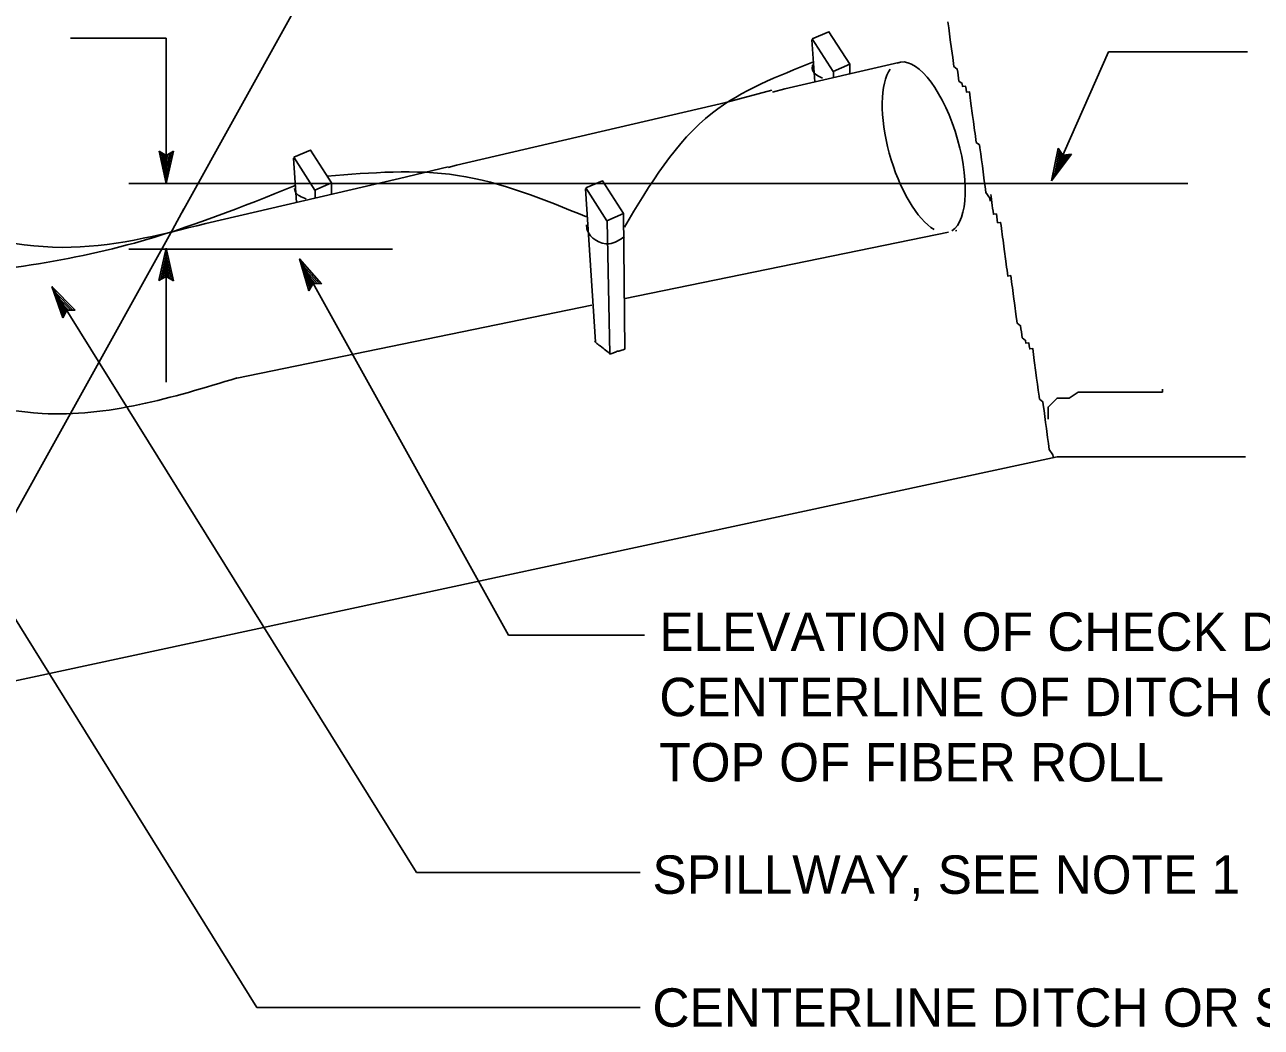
# Model space of a CAD drawing. Extents: x -894 to 866, y -472 to 714.
# Drawn here: x -391.5 to -165.9, y -112 to 70.8 of the extents above; entities that cross this region are included whole.
import ezdxf

# ---------------------------------------------------------------- set-up
doc = ezdxf.new("R2010")
doc.units = 0
for name, color, linetype in [('rd_PROFILE-OG', 7, 'Continuous'), ('temp_CONSTRUCTION', 7, 'Continuous'), ('temp_CONSTRUCTION-anno', 7, 'Continuous')]:
    doc.layers.add(name, color=color, linetype=linetype)

msp = doc.modelspace()

# ---------------------------------------------------------------- linework, layer by layer
at = {"layer": 'rd_PROFILE-OG'}
msp.add_line((-203.14, -7.96), (-168.84, -7.96), dxfattribs=at)
for points in [[(-215.39, 38.67), (-215.47, 39.21), (-216.15, 40.22), (-216.3, 41.31), (-216.45, 42.4), (-216.66, 44.03), (-216.81, 45.11), (-216.95, 46.2), (-217.03, 46.74), (-217.1, 47.28), (-217.24, 48.37), (-217.32, 48.91), (-217.93, 49.38), (-218.01, 49.93), (-218.15, 51.01), (-218.22, 51.56), (-218.3, 52.1), (-218.44, 53.19), (-218.59, 54.27), (-218.88, 56.45), (-218.95, 56.99), (-219.02, 57.53), (-219.1, 58.07), (-219.17, 58.62), (-219.71, 58.54), (-219.79, 59.09), (-219.86, 59.63), (-220.4, 59.56), (-220.47, 60.1), (-221.09, 60.57), (-221.16, 61.12), (-221.24, 61.66), (-221.31, 62.2), (-221.38, 62.74), (-222, 63.21), (-222.22, 64.84), (-222.43, 66.47), (-222.65, 68.1), (-222.72, 68.65), (-222.8, 69.19), (-222.87, 69.73), (-222.94, 70.28), (-223.09, 71.36)], [(-203.86, -8.15), (-203.93, -7.61), (-204.62, -6.6), (-204.76, -5.51), (-204.91, -4.42), (-205.13, -2.79), (-205.27, -1.71), (-205.42, -0.62), (-205.49, -0.08), (-205.56, 0.47), (-205.71, 1.55), (-205.78, 2.09), (-206.4, 2.57), (-206.47, 3.11), (-206.62, 4.19), (-206.69, 4.74), (-206.76, 5.28), (-206.91, 6.37), (-207.05, 7.45), (-207.34, 9.63), (-207.42, 10.17), (-207.49, 10.71), (-207.56, 11.26), (-207.63, 11.8), (-208.18, 11.73), (-208.25, 12.27), (-208.32, 12.81), (-208.87, 12.74), (-208.94, 13.28), (-209.55, 13.75), (-209.63, 14.3), (-209.7, 14.84), (-209.77, 15.38), (-209.85, 15.93), (-210.46, 16.4), (-210.68, 18.03), (-210.9, 19.65), (-211.12, 21.28), (-211.19, 21.83), (-211.26, 22.37), (-211.33, 22.91), (-211.41, 23.46), (-211.55, 24.54), (-211.62, 25.09), (-212.17, 25.01), (-212.24, 25.56), (-212.31, 26.1), (-212.39, 26.64), (-212.46, 27.19), (-212.53, 27.73), (-212.82, 29.9), (-212.97, 30.99), (-213.04, 31.53), (-213.11, 32.07), (-213.19, 32.62), (-213.26, 33.16), (-213.33, 33.7), (-213.4, 34.25), (-213.48, 34.79), (-214.02, 34.72), (-214.09, 35.26), (-214.17, 35.8), (-214.24, 36.35), (-214.78, 36.27), (-214.85, 36.82), (-214.93, 37.36), (-215, 37.9), (-215.07, 38.45), (-215.15, 38.99), (-215.22, 39.53), (-215.26, 39.86)], [(-204.82, -1.07), (-204.82, 1.12), (-203.72, 2.21), (-203.17, 2.76), (-201.53, 2.76), (-200.98, 2.76), (-199.33, 3.86), (-198.78, 3.86), (-197.69, 3.86), (-197.14, 3.86), (-196.04, 3.86), (-195.49, 3.86), (-194.94, 3.86), (-194.39, 3.86), (-193.85, 3.86), (-192.75, 3.86), (-191.65, 3.86), (-190.55, 3.86), (-189.46, 3.86), (-188.91, 3.86), (-187.26, 3.86), (-186.71, 3.86), (-185.61, 3.86), (-185.07, 3.86), (-184.52, 3.86), (-183.97, 3.86), (-183.97, 3.86), (-183.97, 4.4)]]:
    msp.add_lwpolyline(points, dxfattribs=at)
at = {"layer": 'temp_CONSTRUCTION'}
for p, q in [((-362.75, 36.64), (-342.85, 72.45)), ((-263.61, 56.64), (-255.2, 58.91)), ((-252.85, 59.14), (-255.07, 58.56)), ((-312.69, 45.23), (-314.25, 44.79)), ((-323.11, 42.81), (-314.22, 44.92)), ((-364.52, 33.45), (-362.41, 37.24)), ((-382.83, 0.49), (-364.52, 33.45)), ((-281.98, 20.92), (-222.97, 33.02)), ((-221.69, 33.28), (-221.49, 33.32)), ((-352.75, 6.41), (-288.05, 19.68)), ((-439.75, -101.98), (-382.83, 0.49)), ((-412.51, -52.94), (-203.14, -7.96))]:
    msp.add_line(p, q, dxfattribs=at)
for points in [[(-247.88, 68.07), (-247.39, 60.4)], [(-232.03, 63.97), (-252.85, 59.14)], [(-240.97, 61.9), (-240.99, 63.56)], [(-243.95, 61.2), (-243.97, 62.19)], [(-263.61, 56.64), (-312.69, 45.23)], [(-342.41, 46.48), (-341.89, 38.44)], [(-323.11, 42.81), (-358.41, 34.6)], [(-338.46, 39.24), (-338.49, 40.6)], [(-335.49, 39.93), (-335.51, 41.97)], [(-289.17, 40.89), (-287.38, 12.99)], [(-282.02, 11.69), (-282.28, 36.39)], [(-284.74, 10.83), (-285.26, 35.01)], [(-281.95, 11.75), (-281.99, 11.73), (-282.05, 11.69), (-282.22, 11.63), (-282.34, 11.58), (-282.55, 11.5), (-282.71, 11.44), (-283.12, 11.34), (-283.33, 11.3), (-283.53, 11.22), (-283.6, 11.19), (-283.72, 11.13), (-283.8, 11.11), (-283.88, 11.07), (-283.95, 11.07), (-284.03, 11.03), (-284.09, 11.01), (-284.17, 10.97), (-284.23, 10.93), (-284.32, 10.91), (-284.34, 10.89), (-284.44, 10.87), (-284.48, 10.85), (-284.54, 10.85), (-284.58, 10.82), (-284.64, 10.82), (-284.67, 10.82), (-284.71, 10.82), (-284.73, 10.8), (-284.75, 10.8), (-284.79, 10.8), (-284.79, 10.82), (-284.81, 10.87), (-284.83, 10.91), (-284.91, 10.99), (-285.08, 11.13), (-285.28, 11.32), (-285.51, 11.5), (-285.76, 11.69), (-285.96, 11.87), (-286.19, 12.06), (-286.52, 12.26), (-286.76, 12.43), (-286.95, 12.59), (-287.09, 12.73), (-287.24, 12.84), (-287.34, 12.96), (-287.44, 13.04), (-287.48, 13.06), (-287.5, 13.06), (-287.5, 13.08), (-287.52, 13.08)]]:
    msp.add_lwpolyline(points, dxfattribs=at)
for points in [[(-247.86, 68.27), (-244, 62.28), (-240.97, 63.62), (-244.8, 69.56)], [(-342.39, 46.67), (-338.53, 40.68), (-335.5, 42.03), (-339.32, 47.97)], [(-289.15, 41.09), (-285.29, 35.1), (-282.26, 36.44), (-286.09, 42.38)]]:
    msp.add_lwpolyline(points, close=True, dxfattribs=at)
for start_param, end_param in [(3.24529, 6.331966), (0.295282, 2.754116)]:
    msp.add_ellipse((-227.5, 48.48), major_axis=(-4.53, 15.47), ratio=0.392736, start_param=start_param, end_param=end_param, dxfattribs=at)
for points in [[(-282.1, 33.94), (-266.04, 54.76), (-247.58, 64.04)], [(-247.71, 63.51), (-247.85, 62.84), (-245.99, 61.12)], [(-336.28, 43.22), (-312.51, 43.36), (-289.01, 35.8)], [(-358.41, 34.6), (-384.63, 30.24), (-412.19, 35.27), (-435.22, 40.92)], [(-415.01, 23.87), (-371.46, 31.03), (-342.12, 41.5)], [(-342.25, 40.97), (-342.12, 40.44), (-340.13, 39.11)], [(-282.1, 32.22), (-284.89, 30.9), (-288.87, 33.41), (-289.01, 34.34)], [(-413.79, 5.89), (-388.26, -0.06), (-352.7, 6.42)]]:
    msp.add_spline(points, degree=3, dxfattribs=at)
at = {"layer": 'temp_CONSTRUCTION-anno'}
for p, q in [((-365.65, 68.4), (-383.09, 68.4)), ((-365.65, 41.87), (-365.65, 68.4)), ((-193.81, 65.89), (-204.17, 42.37)), ((-168.47, 65.89), (-193.81, 65.89)), ((-365.65, 41.87), (-366.93, 47.78)), ((-366.93, 47.78), (-366.93, 47.78)), ((-366.93, 47.78), (-365.63, 46.99)), ((-365.65, 43.24), (-366.58, 47.55)), ((-365.64, 44.59), (-366.24, 47.37)), ((-364.31, 47.77), (-365.65, 41.87)), ((-364.66, 47.56), (-365.64, 43.23)), ((-365.63, 46.99), (-364.31, 47.77)), ((-364.31, 47.77), (-364.31, 47.77)), ((-204.17, 42.37), (-202.99, 48.3)), ((-203.62, 43.62), (-202.76, 47.95)), ((-203.07, 44.86), (-202.52, 47.65)), ((-202.99, 48.3), (-202.99, 48.3)), ((-202.99, 48.3), (-202.11, 47.05)), ((-365.63, 45.95), (-365.89, 47.14)), ((-365.01, 47.33), (-365.64, 44.59)), ((-365.35, 47.16), (-365.63, 45.95)), ((-200.58, 47.24), (-204.17, 42.37)), ((-200.99, 47.19), (-203.62, 43.61)), ((-201.41, 47.12), (-203.07, 44.86)), ((-202.52, 46.1), (-202.29, 47.3)), ((-201.79, 47.1), (-202.52, 46.1)), ((-202.11, 47.05), (-200.58, 47.24)), ((-200.58, 47.24), (-200.58, 47.24)), ((-179.34, 41.86), (-372.47, 41.87)), ((-365.65, 41.87), (-365.65, 41.87)), ((-204.17, 42.37), (-204.17, 42.37)), ((-324.4, 29.94), (-372.47, 29.94)), ((-366.97, 24.17), (-365.65, 30.07)), ((-365.65, 5.66), (-365.65, 30.07)), ((-365.65, 30.07), (-365.65, 30.07)), ((-365.65, 30.07), (-364.35, 24.16)), ((-366.62, 24.38), (-365.65, 28.71)), ((-366.27, 24.61), (-365.65, 27.35)), ((-365.65, 28.7), (-364.7, 24.39)), ((-365.65, 27.35), (-365.04, 24.57)), ((-341.34, 28.13), (-303.23, -40.49)), ((-341.34, 28.13), (-341.34, 28.13)), ((-365.65, 24.95), (-366.97, 24.17)), ((-365.93, 24.78), (-365.66, 25.99)), ((-365.66, 25.99), (-365.39, 24.8)), ((-364.35, 24.16), (-365.65, 24.95)), ((-386.49, 23.11), (-319.99, -83.78)), ((-384.49, 17.4), (-386.49, 23.11)), ((-386.49, 23.11), (-386.49, 23.11)), ((-386.49, 23.11), (-382.26, 18.79)), ((-366.97, 24.17), (-366.97, 24.17)), ((-364.35, 24.16), (-364.35, 24.16)), ((-337.33, 23.6), (-337.33, 23.6)), ((-384.3, 17.77), (-385.77, 21.96)), ((-385.77, 21.95), (-382.68, 18.8)), ((-384.12, 18.15), (-385.06, 20.8)), ((-385.06, 20.8), (-383.06, 18.77)), ((-339.62, 22.33), (-339.62, 22.33)), ((-383.78, 18.77), (-384.49, 17.4)), ((-383.93, 18.48), (-384.34, 19.65)), ((-384.34, 19.65), (-383.48, 18.78)), ((-382.26, 18.79), (-383.78, 18.77)), ((-382.26, 18.79), (-382.26, 18.79)), ((-384.49, 17.4), (-384.49, 17.4)), ((-398.88, -28.4), (-349.1, -108.4)), ((-278.4, -40.49), (-303.23, -40.49)), ((-279.2, -83.78), (-319.99, -83.78)), ((-279.2, -108.4), (-349.1, -108.4))]:
    msp.add_line(p, q, dxfattribs=at)
msp.add_lwpolyline([(-339.62, 22.33), (-341.34, 28.13), (-337.33, 23.6), (-337.73, 23.62), (-340.67, 26.93), (-339.42, 22.68), (-339.21, 23.03), (-340.02, 25.75), (-338.14, 23.63), (-338.55, 23.64), (-339.36, 24.56), (-339.01, 23.38), (-338.85, 23.66), (-337.33, 23.6), (-338.85, 23.66)], close=True, dxfattribs=at)

# ---------------------------------------------------------------- texts
for s, p in [('ELEVATION OF CHECK DAM AT ', (-275.72, -43.35)), ('CENTERLINE OF DITCH OR SWALE CHECK, ', (-275.72, -55.25)), ('TOP OF FIBER ROLL', (-275.72, -67.15)), ('SPILLWAY, SEE NOTE 1', (-276.98, -87.64)), ('CENTERLINE DITCH OR SWALE', (-276.98, -111.88))]:
    msp.add_text(s, height=7, dxfattribs=at).set_placement(p)

doc.saveas('drawing.dxf')
